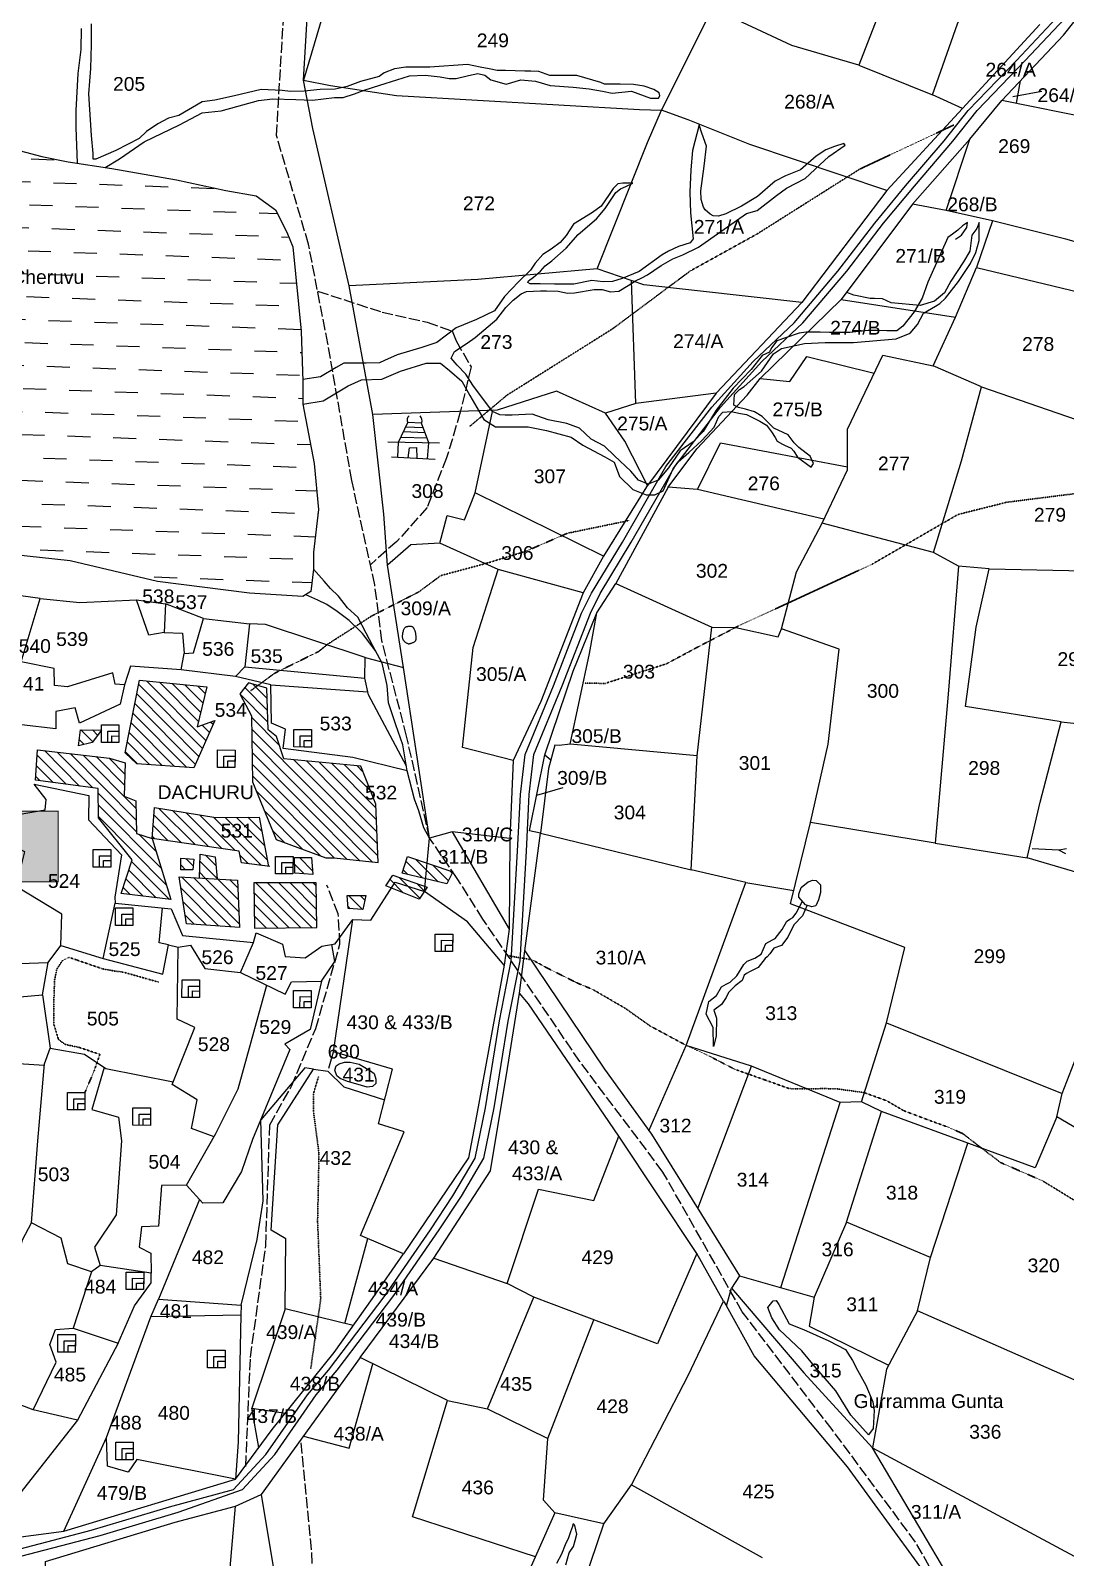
# Model space of a CAD drawing. Header units: inches. Extents: x 339104 to 349025, y 1581789 to 1595836.
# Drawn here: x 345048 to 346174, y 1589974 to 1591636 of the extents above; entities that cross this region are included whole.
import ezdxf

# ---------------------------------------------------------------- set-up
doc = ezdxf.new("R2010")
doc.units = ezdxf.units.IN
doc.header["$MEASUREMENT"] = 0
doc.linetypes.add('ACAD_ISO02W100', pattern=[15, 12, -3])
doc.linetypes.add('ACAD_ISO07W100', pattern=[3, 0, -3])
for name, color, linetype in [('CARTTRACK', 30, 'ACAD_ISO02W100'), ('NALA', 4, 'Continuous'), ('SQUAREWELL', 5, 'Continuous'), ('SURVEY_BND', 7, 'Continuous'), ('SURVEY_NO', 7, 'Continuous'), ('VILLAGE_AREA', 1, 'Continuous'), ('WATER_BODY', 4, 'Continuous'), ('ZSTU', 7, 'Continuous'), ('ZTEXT', 7, 'Continuous')]:
    doc.layers.add(name, color=color, linetype=linetype)
doc.layers.add('FOOTPATH', color=150, linetype='ACAD_ISO07W100', lineweight=30)
doc.layers.add('ROAD', color=1, linetype='Continuous', lineweight=25)
doc.styles.get("Standard").update_dxf_attribs({"font": 'arial.ttf'})
doc.dimstyles.get("Standard").update_dxf_attribs({"dimtxt": 0.18, "dimasz": 0.18, "dimexe": 0.18, "dimexo": 0.0625, "dimgap": 0.09, "dimtad": 0, "dimtih": 1, "dimtoh": 1, "dimdec": 4, "dimzin": 0, "dimdsep": 46, "dimtxsty": 'Standard', "dimcen": 0.09, "dimadec": 0, "dimazin": 0, "dimtfac": 1, "dimtdec": 4, "dimtofl": 0, "dimtmove": 0, "dimatfit": 3, "dimfxl": 0, "dimtolj": 1, "dimtzin": 0, "dimarcsym": 0})
pattern_1 = [(134.82225, (338569.871, 1581897.7874), (-6.265237, -6.2264835), [])]

# ---------------------------------------------------------------- blocks, each defined once
blk = doc.blocks.new('gudi')
at = {"layer": 'VILLAGE_AREA'}
for points in [[(47.579, 47.4334), (47.627, 47.5333)], [(47.7361, 47.4303), (47.698, 47.5303), (47.627, 47.5333)], [(47.5253, 47.4345), (47.79, 47.4292)], [(47.5909, 47.4581), (47.7268, 47.4548)], [(47.6049, 47.4872), (47.7164, 47.4821)], [(47.6165, 47.5114), (47.7065, 47.5081)], [(47.544, 47.3568), (47.7683, 47.3456)], [(47.576, 47.3552), (47.579, 47.4334)], [(47.6292, 47.3525), (47.6359, 47.4031), (47.6726, 47.4053), (47.6749, 47.3503)], [(47.7292, 47.3475), (47.7361, 47.4303)]]:
    blk.add_lwpolyline(points, dxfattribs=at)
for centre, radius, start, end in [((47.6534, 47.5464), 0.0295, 131.80911, 206.48628), ((47.6648, 47.5435), 0.0358, 338.23858, 43.97413)]:
    blk.add_arc(centre, radius, start, end, dxfattribs=at)

msp = doc.modelspace()

# ---------------------------------------------------------------- hatches: boundary and pattern name
at = {"layer": 'VILLAGE_AREA'}
h = msp.add_hatch(dxfattribs=at)
h.set_pattern_fill('ANSI31', color=256, scale=70.664181, angle=89.8223, style=0)
h.set_pattern_definition(pattern_1)
h.paths.add_polyline_path([(345239.7, 1590921.7), (345166.4, 1590928.8), (345151, 1590849.8), (345163.7, 1590838), (345225.6, 1590833.4), (345248.4, 1590884.9), (345229.2, 1590878.1)])
h.paths.add_polyline_path([(345125.2, 1590874.7), (345102.3, 1590874.8), (345100.3, 1590857.4), (345115.1, 1590861.2)])
h.paths.add_polyline_path([(345055.6, 1590853.1), (345053.4, 1590820.3), (345121.4, 1590810.9), (345121.9, 1590779.1), (345158.5, 1590733.5), (345146.7, 1590696.8), (345200.6, 1590690.1), (345180.3, 1590756.7), (345163.2, 1590762.1), (345162.6, 1590797.7), (345149.8, 1590802.8), (345151, 1590838.9), (345134, 1590844)])
h.paths.add_polyline_path([(345182.7, 1590790.2), (345180.3, 1590756.7), (345274.8, 1590743), (345277.5, 1590730.1), (345306.8, 1590726.3), (345296.8, 1590779.9), (345249.4, 1590779.4)])
h.paths.add_polyline_path([(345209.5, 1590714.9), (345217.5, 1590663.9), (345275.3, 1590659.7), (345273.2, 1590711.3)])
h.paths.add_polyline_path([(345359.6, 1590659.8), (345358.7, 1590708.2), (345290.9, 1590708.4), (345291.5, 1590659)])
h.paths.add_polyline_path([(345248.9, 1590736.5), (345232.5, 1590739.6), (345231.7, 1590713.6), (345251.1, 1590712.6)])
h.paths.add_polyline_path([(345225.7, 1590734.2), (345211.6, 1590735.3), (345211.4, 1590722.7), (345224.5, 1590722.6)])
h.paths.add_polyline_path([(345335.2, 1590736), (345335.7, 1590718.8), (345355.1, 1590717.3), (345353.8, 1590735.8)])
h.paths.add_polyline_path([(345369.4, 1590735.6), (345378.4, 1590735.6), (345426.2, 1590730.6), (345423.6, 1590794), (345407.2, 1590835.2), (345323.7, 1590843.5), (345315.6, 1590867.5), (345306.5, 1590874.9), (345305.1, 1590920.3), (345285.2, 1590926), (345275.8, 1590914.2), (345288.3, 1590890.3), (345289.5, 1590818.4), (345315.2, 1590755.5)])
h.paths.add_polyline_path([(345458.1, 1590737.1), (345452.2, 1590719), (345477.9, 1590712.7), (345479.5, 1590729.8)])
h.paths.add_polyline_path([(345479.5, 1590729.8), (345477.9, 1590712.7), (345501, 1590707.1), (345507.3, 1590720.4)], flags=16)
h.paths.add_polyline_path([(345444.7, 1590709.1), (345476.2, 1590698.9), (345476.7, 1590699.6), (345477.2, 1590704.6), (345442.2, 1590716.7), (345434.7, 1590705), (345440.6, 1590702.6)])
h.paths.add_polyline_path([(345444.7, 1590709.1), (345440.6, 1590702.6), (345470.8, 1590690.6), (345476.2, 1590698.9)])
h.paths.add_polyline_path([(345249.5, 1590751.9), (345307.2, 1590751.7), (345307.3, 1590784), (345249.6, 1590784.1)], flags=9)
h.paths.add_polyline_path([(345180.8, 1590793.6), (345346.4, 1590793.1), (345346.5, 1590825.6), (345180.9, 1590826.1)], flags=9)
h.paths.add_polyline_path([(345242.9, 1590883.3), (345300.6, 1590883.2), (345300.7, 1590915.4), (345243, 1590915.6)], flags=9)
h.paths.add_polyline_path([(345406.5, 1590793.3), (345464.2, 1590793.2), (345464.3, 1590825.5), (345406.6, 1590825.6)], flags=9)
h.paths.add_polyline_path([(345477.8, 1590731.2), (345559.6, 1590610.2), (345605.5, 1590641.3), (345523.7, 1590762.2)], flags=9)
h = msp.add_hatch(dxfattribs=at)
h.set_pattern_fill('ANSI31', color=256, scale=70.664181, angle=89.8223, style=0)
h.set_pattern_definition(pattern_1)
h.paths.add_polyline_path([(345412.9, 1590694.5), (345392.5, 1590694.5), (345393.6, 1590680.3), (345409.4, 1590679.5)])
at = {"layer": 'WATER_BODY', "linetype": 'ByBlock'}
h = msp.add_hatch(dxfattribs=at)
h.set_pattern_fill('DASH', color=256, scale=200, angle=177.9590255, style=0)
h.paths.add_polyline_path([(344964.6, 1591129.5), (344996, 1591088), (345027.7, 1591065.9), (345091.2, 1591058.7), (345186.1, 1591036.4), (345286.1, 1591023.6), (345344.1, 1591019.9), (345353.1, 1591025.4), (345355.7, 1591049.9), (345355.7, 1591068.3), (345361.4, 1591114.8), (345356.5, 1591164.7), (345344.2, 1591229.5), (345344.3, 1591254), (345342.4, 1591309), (345333.2, 1591400.8), (345326.8, 1591416.8), (345314.5, 1591441), (345293.6, 1591456.2), (345260.6, 1591462.1), (345206.9, 1591473.6), (345136.3, 1591485.8), (345088.8, 1591493.2), (345060.3, 1591498.9), (345001.1, 1591514.7), (344976.5, 1591509.5), (344962.5, 1591494.2), (344936.4, 1591464.7), (344914.3, 1591428.8), (344898.6, 1591400.2), (344869.2, 1591376.9), (344857.2, 1591360.5), (344857.2, 1591342), (344860.6, 1591305.6), (344874.1, 1591286.3), (344893.5, 1591251.8), (344926.3, 1591192.5)])
h.paths.add_polyline_path([(344933, 1591350.7), (345338.1, 1591349.4), (345338.3, 1591404.2), (344933.1, 1591405.5)], flags=24)
at = {"layer": 'ZSTU'}
msp.add_hatch(color=2, dxfattribs=at).paths.add_polyline_path([(344662.2, 1590786.5), (345078, 1590786.5), (345078, 1590709.4), (344662.2, 1590709.4)])

# ---------------------------------------------------------------- linework, layer by layer
at = {"layer": 'CARTTRACK'}
for points in [[(346048.1, 1589925.5), (346011, 1589990.5), (345920, 1590113.4), (345822.3, 1590241.4), (345736, 1590393.6), (345645.6, 1590513.9), (345540.2, 1590668.8), (345512.2, 1590713.2), (345482.1, 1590757), (345457.1, 1590868.1), (345430.3, 1590971.8), (345422.5, 1591032.9), (345397.5, 1591146.3), (345371.4, 1591295.3), (345350.4, 1591403.5), (345315.6, 1591521.9), (345324.7, 1591675.3)], [(345360.3, 1591352.5), (345430.4, 1591329.6), (345479.4, 1591318.6), (345506.6, 1591309.1), (345511, 1591298.2), (345527.3, 1591270.2), (345515.5, 1591220.6), (345500.7, 1591171), (345479.5, 1591116.8), (345446.6, 1591080.1), (345417.7, 1591054.6)], [(345282.2, 1590073.1), (345287.2, 1590191.8), (345303.9, 1590313.4), (345308.2, 1590445.1), (345331.9, 1590487.1), (345358.2, 1590549.7), (345384.6, 1590641.6), (345382.8, 1590674.5), (345370.4, 1590705.9)], [(345196.6, 1589173.8), (345213.7, 1589285.1), (345254.6, 1589405.6), (345260.7, 1589472.1), (345336.9, 1589589.5), (345345.5, 1589652.7), (345357.3, 1589862.4), (345353.8, 1589982.8), (345342.4, 1590098.9)]]:
    msp.add_lwpolyline(points, dxfattribs=at)
at = {"layer": 'FOOTPATH', "ltscale": 0.0001}
for points in [[(345525.8, 1591205.2), (345566.2, 1591239.1), (345680.7, 1591311.1), (345765.9, 1591374.5), (345838.2, 1591414.5), (345950.4, 1591485.4), (346033.3, 1591524.3), (346052.5, 1591533.3)], [(346644.5, 1591325), (346599.8, 1591293.8), (346568.5, 1591268.9), (346499.5, 1591243.8), (346445.9, 1591226.2), (346305.7, 1591181.3), (346258, 1591153.4), (346189, 1591132.6), (346109.8, 1591122.6), (346057, 1591109.3), (345963.6, 1591055.2), (345877.4, 1591015.3), (345820.2, 1590989), (345773.8, 1590965), (345740.1, 1590946.9), (345673.4, 1590925.5), (345651.2, 1590925.6)], [(345698.9, 1591102.7), (345632.1, 1591088.9), (345587.1, 1591069.4), (345543.8, 1591056.1), (345494.3, 1591042.8), (345470.1, 1591024.9), (345418.9, 1590998.7), (345371.1, 1590968), (345361.5, 1590960.2), (345313.5, 1590936.5), (345287.7, 1590917.6)], [(345107.1, 1590480.1), (345117.2, 1590503.7), (345123.4, 1590521.6), (345101.3, 1590529.1), (345085.8, 1590532.4), (345078.4, 1590537.7), (345073.2, 1590554.9), (345073.2, 1590575.7), (345074.1, 1590602.7), (345076.6, 1590614.6), (345082.8, 1590623.9), (345089.8, 1590627.2), (345098.4, 1590624.3), (345126.1, 1590614.8), (345139.6, 1590612.3), (345149.1, 1590611.1), (345175.6, 1590603.6), (345187.1, 1590600.3)], [(346188.7, 1590359.7), (346149, 1590384), (346103.4, 1590403.9), (346082.3, 1590419.9), (346062.4, 1590435.3), (346045.8, 1590442.6), (346026.8, 1590449.5), (345998.1, 1590460.3), (345979.6, 1590471.1), (345955.1, 1590480), (345926, 1590484), (345912.3, 1590484.4), (345893.1, 1590484.1), (345876.7, 1590484.2), (345873.1, 1590484.5), (345846.8, 1590493.9), (345814.2, 1590505.4), (345786.8, 1590519.6), (345761.4, 1590531.4), (345721.9, 1590552.7), (345694.8, 1590571.9), (345659.9, 1590592.2), (345642.3, 1590599.5), (345609, 1590616.2), (345594.1, 1590624.4), (345567.1, 1590629.2)], [(345352.8, 1590179.4), (345363.7, 1590255.4), (345360.3, 1590339.8), (345361.8, 1590413.8), (345355.8, 1590459.5), (345355.8, 1590479.1), (345361.2, 1590497.2)]]:
    msp.add_lwpolyline(points, dxfattribs=at)
at = {"layer": 'NALA'}
for points in [[(345102.9, 1591638.5), (345102.7, 1591615.4), (345099.3, 1591589.2), (345097.2, 1591548.9), (345097.1, 1591530.5), (345098.8, 1591491.7)], [(345129.2, 1591486.9), (345144.8, 1591496.3), (345171.7, 1591514.9), (345209.9, 1591533.3), (345234.8, 1591546.6), (345255.5, 1591548.7), (345296.1, 1591560), (345311.5, 1591561.9), (345336.6, 1591560.9), (345354.6, 1591560.5), (345378.7, 1591563.2), (345388.1, 1591563.2), (345400.6, 1591567.2), (345411.1, 1591571.3), (345428, 1591576.8), (345446.5, 1591582.6), (345460.4, 1591586.8), (345477.2, 1591587.5), (345493.7, 1591585.8), (345503.3, 1591583.9), (345510.9, 1591583.9), (345524.4, 1591587), (345534.6, 1591589.4), (345542.2, 1591587.5), (345548.7, 1591582.5), (345565.4, 1591577.9), (345581.3, 1591582.4), (345597.2, 1591581.1), (345613.5, 1591576.2), (345638.5, 1591574.3), (345655.8, 1591572.8), (345670.4, 1591570.3), (345680.8, 1591567.9), (345702, 1591570.2), (345722.4, 1591562.4), (345731.1, 1591562.4), (345732.7, 1591565), (345732, 1591568.3), (345726.3, 1591571.8), (345715.6, 1591575.7), (345703.9, 1591577.4), (345689.5, 1591577.8), (345672.6, 1591577.9), (345668.4, 1591579.4), (345642.2, 1591587.1), (345626.9, 1591587.3), (345613, 1591587.3), (345601, 1591591.4), (345592.3, 1591592), (345585.6, 1591592), (345564.9, 1591592.5), (345555.8, 1591592.7), (345546.8, 1591594.4), (345537.2, 1591596.2), (345523.3, 1591599.2), (345482.3, 1591596.2), (345470.2, 1591596.1), (345456.2, 1591596.1), (345443.9, 1591594.3), (345432.6, 1591589.9), (345427.1, 1591586), (345406.9, 1591580.6), (345392.5, 1591575.2), (345379.4, 1591572.2), (345363.2, 1591572), (345345.7, 1591570), (345330.9, 1591569.8), (345321.8, 1591570.7), (345299, 1591572), (345269.9, 1591565.2), (345248.5, 1591560.3), (345234.6, 1591558.5), (345209.3, 1591543.5), (345198, 1591540.6), (345186.4, 1591534.6), (345174.3, 1591526.2), (345166.2, 1591518.5), (345140.6, 1591505.5), (345119.1, 1591496), (345116, 1591496.2), (345116, 1591502.3), (345114.4, 1591522), (345111.4, 1591567.1), (345113.6, 1591594.7), (345114.3, 1591620.8), (345114.2, 1591643.5)], [(346054.4, 1591408.9), (346060.7, 1591413.5), (346066.8, 1591421.6), (346067.4, 1591427), (346061.9, 1591423.6), (346057, 1591418.9), (346051.1, 1591414.3), (346046, 1591410.9), (346044.5, 1591407.5), (346024.2, 1591362.2), (346018, 1591344.7), (346009.5, 1591329.9), (345997.1, 1591314.2), (345990.5, 1591309.4), (345979.8, 1591309.4), (345970.9, 1591309.7), (345959.2, 1591309.7), (345939.5, 1591307.6), (345926.4, 1591307.6), (345917.2, 1591307.6), (345907.1, 1591307.7), (345891.9, 1591307.7), (345884.1, 1591306.7), (345869.2, 1591301.5), (345859.9, 1591298.2), (345854.2, 1591290.8), (345852.1, 1591286), (345843.9, 1591282.4), (345831.9, 1591267.2), (345812.3, 1591246.9), (345793.9, 1591222.8), (345779.9, 1591199.8), (345769, 1591188.3), (345754.6, 1591178.5), (345741.9, 1591160.2), (345730.9, 1591146.6), (345719.8, 1591142.2), (345709.5, 1591146.7), (345701.1, 1591156.4), (345683.5, 1591173), (345672.6, 1591183.8), (345657.9, 1591191.2), (345645.2, 1591203.3), (345631.5, 1591208.4), (345611.1, 1591212.2), (345593.6, 1591218.4), (345572, 1591217.6), (345564.4, 1591217.6), (345558.5, 1591217.8), (345550.7, 1591221.4), (345529.1, 1591250.2), (345521.5, 1591262), (345512.3, 1591271.9), (345505.6, 1591279.4), (345509.4, 1591286.6), (345522.9, 1591295.8), (345531.6, 1591302.1), (345555.4, 1591322), (345565.1, 1591334.6), (345572.9, 1591342.8), (345581.8, 1591349.5), (345587.7, 1591352), (345602.8, 1591352.8), (345609.4, 1591352.8), (345622.2, 1591352.3), (345632.3, 1591350.4), (345639.9, 1591350.6), (345661.2, 1591354.4), (345669.8, 1591354.3), (345679.1, 1591351.8), (345687.9, 1591352.4), (345698.2, 1591358.7), (345706, 1591363.5), (345713.2, 1591367), (345719.3, 1591370.2), (345726.1, 1591374.8), (345734.1, 1591380.2), (345746.7, 1591387.5), (345757.5, 1591392.1), (345774.9, 1591400.4), (345826.8, 1591436.8), (345838.6, 1591440.2), (345859.5, 1591456.4), (345870.3, 1591464.7), (345890.7, 1591475), (345906.8, 1591489.8), (345916.7, 1591499.1), (345934.4, 1591511.4), (345932.9, 1591513.1), (345922.6, 1591509.8), (345913.1, 1591506.4), (345902.8, 1591499.3), (345885.7, 1591484.4), (345869.3, 1591477.8), (345858.3, 1591472.3), (345838.9, 1591455.6), (345821.6, 1591445.1), (345804.5, 1591436.6), (345796.4, 1591433.9), (345790.6, 1591434.3), (345787.3, 1591436.3), (345782, 1591441.1), (345780, 1591443.9), (345777.7, 1591452.3), (345777.1, 1591461.8), (345781, 1591488.6), (345783.5, 1591510.4), (345778.3, 1591524.5), (345775.3, 1591533.4), (345768.1, 1591505.6), (345766.4, 1591484.4), (345765.2, 1591460.2), (345766.1, 1591437.7), (345768.8, 1591409.4), (345765.8, 1591404.9), (345752.9, 1591401), (345742.2, 1591395.9), (345735.2, 1591391.8), (345710.3, 1591374), (345691.7, 1591366.1), (345681.1, 1591362.8), (345670.9, 1591362.7), (345664.8, 1591363.4), (345658.8, 1591363.9), (345639, 1591359.9), (345618, 1591360), (345602.5, 1591360.4), (345593.1, 1591360.4), (345591.6, 1591360.4), (345588.9, 1591361.7), (345589.8, 1591363.7), (345595.2, 1591367.8), (345602.7, 1591374.3), (345607.8, 1591380), (345615, 1591385.5), (345630.6, 1591399.4), (345643.7, 1591414.2), (345663.9, 1591431), (345673.2, 1591442.5), (345680.4, 1591453.2), (345684.9, 1591459.8), (345689.8, 1591463.7), (345695.5, 1591466.2), (345703.2, 1591469.9), (345692.5, 1591470.1), (345686.9, 1591469.3), (345681.7, 1591464.2), (345677.4, 1591457.5), (345668.9, 1591445.1), (345659.3, 1591438), (345638.6, 1591425.5), (345630.9, 1591412.9), (345624.3, 1591405.3), (345614.3, 1591398.2), (345605.2, 1591392.2), (345597.1, 1591382.9), (345591.9, 1591375.3), (345578.8, 1591362.7), (345563.5, 1591346.6), (345552.6, 1591331.1), (345533.2, 1591321.7), (345511.2, 1591312.5), (345490.2, 1591296.5), (345473.6, 1591291.1), (345446.8, 1591283.1), (345433.2, 1591276.8), (345427.8, 1591274.5), (345413, 1591274.1), (345388.9, 1591274), (345380.4, 1591269.4), (345363.4, 1591259), (345344.2, 1591256.4)], [(345344.2, 1591229.5), (345366.4, 1591233.1), (345393.6, 1591249.3), (345408, 1591256), (345430.2, 1591256.7), (345450.6, 1591265.3), (345478.5, 1591274.2), (345494, 1591274.1), (345503.7, 1591266), (345517.2, 1591254.6), (345525.9, 1591238.8), (345541.2, 1591212.8), (345553.7, 1591204.6), (345575.9, 1591204.8), (345589.5, 1591204.8), (345609.4, 1591200.8), (345636.2, 1591193.4), (345648.9, 1591184.7), (345672.8, 1591172.2), (345682.8, 1591166.2), (345688.7, 1591150.5), (345703.3, 1591136.4), (345717.9, 1591130.9), (345727.1, 1591130.9), (345736.1, 1591135.2), (345747.3, 1591159), (345752.7, 1591166.8), (345764.1, 1591176.8), (345778.3, 1591189.8), (345791.9, 1591204.3), (345796.8, 1591216), (345801.1, 1591220.8), (345810.1, 1591221.6), (345820.4, 1591219.4), (345826.9, 1591218), (345841.5, 1591211), (345848.8, 1591206.6), (345854.2, 1591199.3), (345858.3, 1591193.3), (345860.4, 1591189.2), (345866.1, 1591185.7), (345868.3, 1591184.9), (345875.6, 1591181.6), (345878.5, 1591178.1), (345882.6, 1591171.8), (345897.4, 1591160.7), (345899.8, 1591165), (345896.3, 1591172.8), (345892, 1591176.1), (345883.9, 1591182.1), (345878.7, 1591187.5), (345872.2, 1591195.9), (345856.8, 1591203.4), (345844.1, 1591215.9), (345835.7, 1591221), (345826, 1591223.8), (345818.4, 1591225.7), (345813, 1591228.4), (345813.8, 1591240), (345819.2, 1591245.2), (345824.4, 1591248.7), (345843.4, 1591265.3), (345856.5, 1591284.2), (345864.9, 1591290.1), (345889.9, 1591295.5), (345912.4, 1591296.7), (345943.3, 1591296.6), (345989.8, 1591300.4), (346005, 1591306.8), (346013.1, 1591316.3), (346019.7, 1591328.4), (346032.7, 1591336), (346037.3, 1591338.9), (346043.6, 1591344.9), (346057.5, 1591363.1), (346064.8, 1591373.7), (346070.8, 1591382.6), (346076.6, 1591394.5), (346080.1, 1591407.7), (346080.2, 1591416.1), (346080.2, 1591427.2), (346077.5, 1591420.7), (346072, 1591413.2), (346070.1, 1591396.1), (346063, 1591384.5), (346049.4, 1591363.2), (346042.3, 1591350.7), (346031.4, 1591341.5), (346016, 1591336.8), (345984.3, 1591339.6), (345975.1, 1591344), (345966.3, 1591344.4), (345961.5, 1591344.4), (345943.8, 1591348.2), (345936, 1591351)], [(345482.1, 1590757), (345476, 1590768.3), (345470.4, 1590786.9), (345465.6, 1590799.6), (345457.8, 1590830.3), (345453, 1590858.7), (345445.5, 1590880.2), (345437.5, 1590904.2), (345435.8, 1590923.2), (345430.5, 1590947.6), (345420.5, 1590966.5), (345413.2, 1590980.2), (345404, 1590997.5), (345392.7, 1591007.8), (345383.2, 1591020.5), (345374.5, 1591028.9), (345367.6, 1591036.7), (345355.7, 1591049.9)], [(345423.6, 1590960.7), (345409.3, 1590979.8), (345394.7, 1590994), (345381.7, 1591003.6), (345370.3, 1591011.5), (345360.7, 1591016.1), (345347.5, 1591022)], [(346174.3, 1590739.9), (346166.6, 1590743.9), (346137.9, 1590745.5)], [(346175, 1590745.4), (346166.6, 1590743.9)], [(345893, 1590684), (345888, 1590672.3), (345878.6, 1590662.7), (345871.8, 1590649.3), (345864.9, 1590640.2), (345856.7, 1590637.2), (345852.5, 1590631.1), (345849.3, 1590627.7), (345847.4, 1590626.1), (345839.7, 1590616.1), (345831, 1590611.7), (345826.8, 1590609.8), (345824.4, 1590607.8), (345822.4, 1590602.2), (345814.6, 1590596.2), (345807.2, 1590589), (345804.7, 1590583.5), (345799.8, 1590575.8), (345791.3, 1590569.6), (345794.4, 1590561.2), (345794, 1590541.3), (345791.1, 1590530.1), (345790.8, 1590550.8), (345782.9, 1590565.5), (345785.8, 1590579.1), (345794.4, 1590585.8), (345799.8, 1590595.2), (345804.8, 1590598.2), (345809, 1590600.1), (345816.4, 1590607.2), (345823.9, 1590619.3), (345827.6, 1590623.1), (345836, 1590626.2), (345842.9, 1590630.8), (345848.1, 1590642.3), (345855.2, 1590646.3), (345858.2, 1590647.7), (345865.6, 1590657.7), (345870.9, 1590666.8), (345875, 1590669.1), (345877.3, 1590670.8), (345880.9, 1590675.3), (345887.8, 1590688.4)], [(345630.2, 1589966), (345634, 1589979.2), (345638.8, 1589985.8), (345640.7, 1589992.3), (345642.4, 1589999.2), (345640.3, 1590008.7), (345639.2, 1590010.4), (345637.9, 1590010.4), (345637.5, 1590007.6), (345635.6, 1590001.9), (345633.3, 1589995.5), (345629.7, 1589987.6), (345625.5, 1589977.7), (345620.3, 1589967.3)]]:
    msp.add_lwpolyline(points, dxfattribs=at)
at = {"layer": 'ROAD'}
for points in [[(345001.8, 1589974.2), (345113.9, 1590003.7), (345199.3, 1590029.2), (345268.9, 1590048.1), (345304.1, 1590086.1), (345349.2, 1590151.1), (345372, 1590178), (345433.7, 1590259.1), (345483.2, 1590330.6), (345507.3, 1590367.5), (345531.7, 1590408.5), (345542.9, 1590463.5), (345558.3, 1590558), (345571, 1590623.5), (345577.8, 1590742.9), (345581, 1590804.7), (345586, 1590848), (345617, 1590922.9), (345647.5, 1591001.8), (345658.3, 1591023.5), (345691.9, 1591079.2), (345739.2, 1591161.5), (345789.3, 1591226), (345834.2, 1591276), (345878.8, 1591318.1), (345926.4, 1591374.2), (345966.4, 1591426.6), (346000, 1591466.9), (346042, 1591515.9), (346068.3, 1591549.2), (346120.7, 1591603.5), (346169.6, 1591655.6)], [(345011.9, 1589968.8), (345123.7, 1589998), (345208.5, 1590023.3), (345278.5, 1590048.1), (345313.7, 1590086.1), (345358.8, 1590151.1), (345381.6, 1590178), (345443.3, 1590259.1), (345492.7, 1590330.6), (345516.8, 1590367.4), (345541.2, 1590408.5), (345552.5, 1590463.5), (345567.8, 1590557.9), (345580.6, 1590623.4), (345587.4, 1590742.9), (345590.6, 1590804.7), (345595.5, 1590848), (345626.5, 1590922.9), (345657.1, 1591001.8), (345667.9, 1591023.4), (345701.4, 1591079.1), (345748.8, 1591161.5), (345798.8, 1591226), (345843.8, 1591276), (345888.4, 1591318), (345936, 1591374.2), (345976, 1591426.6), (346009.6, 1591466.8), (346051.5, 1591515.8), (346077.9, 1591549.2), (346130.3, 1591603.5), (346179.2, 1591655.5)]]:
    msp.add_lwpolyline(points, dxfattribs=at)
at = {"layer": 'SQUAREWELL'}
for points in [[(345125.2, 1590880.2), (345144.2, 1590880.2), (345144.2, 1590861.1), (345125.1, 1590861.2)], [(345132.1, 1590873.4), (345144.2, 1590873.4), (345144.2, 1590861.1), (345132.1, 1590861.2)], [(345334.5, 1590875.3), (345353.6, 1590875.2), (345353.5, 1590856.2), (345334.5, 1590856.3)], [(345136.5, 1590868.3), (345144.2, 1590868.2), (345144.2, 1590861.1), (345136.4, 1590861.2)], [(345251.4, 1590853), (345270.5, 1590852.9), (345270.4, 1590833.9), (345251.4, 1590834)], [(345341.5, 1590868.5), (345353.5, 1590868.4), (345353.5, 1590856.2), (345341.4, 1590856.3)], [(345345.8, 1590863.3), (345353.5, 1590863.3), (345353.5, 1590856.2), (345345.8, 1590856.2)], [(345258.4, 1590846.2), (345270.5, 1590846.1), (345270.4, 1590833.9), (345258.3, 1590834)], [(345262.7, 1590841), (345270.4, 1590841), (345270.4, 1590833.9), (345262.7, 1590833.9)], [(345116.2, 1590744.6), (345135.2, 1590744.5), (345135.2, 1590725.5), (345116.1, 1590725.6)], [(345123.1, 1590737.8), (345135.2, 1590737.7), (345135.2, 1590725.5), (345123.1, 1590725.5)], [(345314.5, 1590737.2), (345333.6, 1590737.2), (345333.5, 1590718.2), (345314.5, 1590718.2)], [(345127.5, 1590732.6), (345135.2, 1590732.6), (345135.2, 1590725.5), (345127.5, 1590725.5)], [(345321.5, 1590730.4), (345333.5, 1590730.4), (345333.5, 1590718.2), (345321.4, 1590718.2)], [(345325.8, 1590725.3), (345333.5, 1590725.3), (345333.5, 1590718.2), (345325.8, 1590718.2)], [(345140.4, 1590681.1), (345159.4, 1590681), (345159.4, 1590662), (345140.3, 1590662.1)], [(345147.3, 1590674.3), (345159.4, 1590674.2), (345159.4, 1590662), (345147.3, 1590662)], [(345151.7, 1590669.1), (345159.4, 1590669.1), (345159.4, 1590662), (345151.7, 1590662)], [(345488.2, 1590652.6), (345507.3, 1590652.5), (345507.2, 1590633.5), (345488.2, 1590633.6)], [(345495.2, 1590645.8), (345507.2, 1590645.7), (345507.2, 1590633.5), (345495.1, 1590633.5)], [(345499.5, 1590640.6), (345507.2, 1590640.6), (345507.2, 1590633.5), (345499.5, 1590633.5)], [(345212.8, 1590602.6), (345231.8, 1590602.6), (345231.8, 1590583.6), (345212.7, 1590583.6)], [(345219.7, 1590595.8), (345231.8, 1590595.8), (345231.8, 1590583.6), (345219.7, 1590583.6)], [(345224.1, 1590590.7), (345231.8, 1590590.6), (345231.8, 1590583.6), (345224.1, 1590583.6)], [(345334.2, 1590591.3), (345353.3, 1590591.2), (345353.2, 1590572.2), (345334.2, 1590572.3)], [(345341.2, 1590584.5), (345353.2, 1590584.4), (345353.2, 1590572.2), (345341.1, 1590572.2)], [(345345.5, 1590579.3), (345353.2, 1590579.3), (345353.2, 1590572.2), (345345.5, 1590572.2)], [(345088.1, 1590480.2), (345107.1, 1590480.1), (345107.1, 1590461.1), (345088.1, 1590461.2)], [(345095, 1590473.4), (345107.1, 1590473.4), (345107.1, 1590461.1), (345095, 1590461.2)], [(345099.4, 1590468.2), (345107.1, 1590468.2), (345107.1, 1590461.1), (345099.4, 1590461.2)], [(345159.3, 1590463.4), (345178.4, 1590463.3), (345178.3, 1590444.3), (345159.3, 1590444.4)], [(345166.3, 1590456.6), (345178.3, 1590456.6), (345178.3, 1590444.3), (345166.2, 1590444.4)], [(345170.6, 1590451.4), (345178.3, 1590451.4), (345178.3, 1590444.3), (345170.6, 1590444.4)], [(345152, 1590284.7), (345171.1, 1590284.6), (345171, 1590265.6), (345152, 1590265.7)], [(345159, 1590277.9), (345171.1, 1590277.8), (345171, 1590265.6), (345158.9, 1590265.6)], [(345163.3, 1590272.7), (345171, 1590272.7), (345171, 1590265.6), (345163.3, 1590265.6)], [(345077.6, 1590216.6), (345096.7, 1590216.6), (345096.6, 1590197.6), (345077.6, 1590197.6)], [(345084.6, 1590209.8), (345096.7, 1590209.8), (345096.6, 1590197.6), (345084.5, 1590197.6)], [(345088.9, 1590204.7), (345096.6, 1590204.7), (345096.6, 1590197.6), (345088.9, 1590197.6)], [(345240.6, 1590199.6), (345259.7, 1590199.5), (345259.6, 1590180.5), (345240.6, 1590180.5)], [(345247.5, 1590192.8), (345259.6, 1590192.7), (345259.6, 1590180.5), (345247.5, 1590180.5)], [(345251.9, 1590187.6), (345259.6, 1590187.6), (345259.6, 1590180.5), (345251.9, 1590180.5)], [(345140.7, 1590099.4), (345159.8, 1590099.4), (345159.7, 1590080.4), (345140.7, 1590080.4)], [(345147.7, 1590092.6), (345159.8, 1590092.6), (345159.7, 1590080.4), (345147.6, 1590080.4)], [(345152, 1590087.5), (345159.7, 1590087.5), (345159.7, 1590080.4), (345152, 1590080.4)]]:
    msp.add_lwpolyline(points, close=True, dxfattribs=at)
at = {"layer": 'SURVEY_BND'}
for points in [[(345344.9, 1591582), (345357.7, 1591796.7), (345361.4, 1591836.8), (345433.7, 1591823.3)], [(346114.3, 1591778.1), (346036.3, 1591805.8), (346001.8, 1591722.8), (345968.9, 1591649), (345949.3, 1591598.6), (346029.4, 1591566.2)], [(345949.3, 1591598.6), (345876.1, 1591619.9), (345789.9, 1591660.1), (345860.4, 1591798.6)], [(346146, 1591642.8), (346062, 1591551.4), (346029.4, 1591566.2), (346056.5, 1591643.5), (346077.2, 1591690.2), (346114.3, 1591778.1), (346164.3, 1591762.5)], [(345394, 1591734.3), (345381.7, 1591706.3), (345344.9, 1591582), (345374.4, 1591576.4), (345446.3, 1591565.3), (345710.5, 1591550.2), (345734.6, 1591549.6)], [(346363.5, 1591505.7), (346205.2, 1591539.8), (346104.7, 1591560.1), (346171.8, 1591631), (346256, 1591737.3)], [(346062, 1591551.4), (345979.5, 1591462.1), (345830.4, 1591512), (345763.6, 1591539), (345734.6, 1591549.6), (345789.9, 1591660.1)], [(345664.4, 1591376.6), (345534.8, 1591365), (345394.7, 1591358.1), (345355, 1591529.4), (345344.9, 1591582)], [(346124.6, 1591581.2), (346120.5, 1591556.9)], [(346094.7, 1591429), (346044.2, 1591440.1), (346069.8, 1591517.9), (346104.7, 1591560.1)], [(345979.5, 1591462.1), (345887, 1591339.9), (345715.3, 1591359.2), (345664.4, 1591376.6), (345719.1, 1591514.4), (345734.6, 1591549.6)], [(346044.2, 1591440.1), (346007.4, 1591447.1), (346069.8, 1591517.9)], [(346007.4, 1591447.1), (345930.1, 1591343.4), (346054.2, 1591324)], [(346365.2, 1591355.8), (346174.3, 1591409.2), (346094.7, 1591429), (346077.1, 1591378), (346243.2, 1591338.1), (346248.5, 1591313)], [(346082.8, 1591248.1), (346029.9, 1591271.2), (346054.2, 1591324), (346077.1, 1591378)], [(345706.7, 1591230.1), (345673.7, 1591219.7), (345620.3, 1591243.7), (345555.5, 1591223), (345420.5, 1591218), (345394.7, 1591358.1)], [(345887, 1591339.9), (345793.8, 1591241.3), (345706.7, 1591230.1), (345701.8, 1591363.8)], [(345841.8, 1591257.5), (345930.1, 1591343.4)], [(345773.6, 1591136.5), (345741.6, 1591138.9), (345772.8, 1591180.9), (345827.5, 1591239.1), (345841.8, 1591257.5), (345874.1, 1591254.2), (345892.6, 1591281.3), (345965.9, 1591263.1)], [(346030.3, 1591067.9), (345909.1, 1591099.9), (345936.8, 1591157.8), (345936.9, 1591202.1), (345975.3, 1591282.8), (346029.9, 1591271.2)], [(345793.8, 1591241.3), (345719.1, 1591140.7), (345694.5, 1591189.2), (345673.7, 1591219.7)], [(346090.8, 1591050), (346057.6, 1591052.9), (346030.3, 1591067.9), (346060.8, 1591167.6), (346082.8, 1591248.1), (346247.7, 1591191.2), (346255.5, 1591186.5), (346269, 1591093.5)], [(345493.4, 1591078.1), (345461.6, 1591076.4), (345436.2, 1591054.1), (345432.3, 1591109.5), (345420.5, 1591218)], [(345719.8, 1591142.2), (345671.4, 1591063.9), (345531.9, 1591132.9), (345550.7, 1591221.4)], [(345911.2, 1591104.3), (345773.6, 1591136.5), (345798.8, 1591187.3), (345936.8, 1591161.1)], [(345741.6, 1591138.9), (345684.7, 1591034.3), (345789.2, 1590986.7)], [(345671.4, 1591063.9), (345649.2, 1591023.9), (345556.9, 1591049.4), (345493.4, 1591078.1), (345501.1, 1591108.4), (345520.2, 1591103.6), (345531.9, 1591132.9)], [(346032.3, 1590751.4), (345896.6, 1590774.2), (345915.7, 1590859.3), (345927.7, 1590962.8), (345865, 1590984.9), (345881.4, 1591046.8), (345909.1, 1591099.9)], [(345572.9, 1590841.7), (345569.4, 1590756.6), (345506.7, 1590763.9), (345482.1, 1590757), (345453.6, 1590942.6), (345436.2, 1591054.1)], [(346057.6, 1591052.9), (346046.3, 1590913.8), (346032.3, 1590751.4), (346132.2, 1590735.6)], [(345649.2, 1591023.9), (345603.1, 1590905.8), (345572.9, 1590841.7), (345517.9, 1590855.7), (345529.4, 1590964.6), (345556.9, 1591049.4)], [(346169.3, 1590883.7), (346065.3, 1590900.3), (346076.7, 1590986.6), (346090.8, 1591050), (346264.5, 1591046.6)], [(345058.5, 1591017.8), (345021.4, 1591022.9), (345013.3, 1590987.1), (345000.4, 1590956.8), (345030.8, 1590938.5), (345037.7, 1590949)], [(345773.1, 1590846.5), (345635.1, 1590859.3), (345656.3, 1590958.1), (345664.1, 1591002.4), (345684.7, 1591034.3)], [(345212, 1590940.4), (345156.8, 1590944.3), (345150.3, 1590923.8), (345140, 1590924.7), (345137.5, 1590937.1), (345088.2, 1590921.9), (345074, 1590923.2), (345073.7, 1590941.6), (345037.7, 1590949), (345058.5, 1591017.8), (345101.7, 1591013.4), (345163.4, 1591016.3)], [(345193.3, 1590980.7), (345176.6, 1590977.8), (345163.4, 1591016.3), (345194.7, 1591011.9)], [(345236.2, 1590996), (345194.7, 1591011.9), (345193.3, 1590980.7), (345213.4, 1590980.2), (345215.1, 1590958)], [(345607.4, 1590847.7), (345638.3, 1590938.8), (345664.1, 1591002.4)], [(345271.1, 1590933), (345212, 1590940.4), (345215.1, 1590958), (345225.4, 1590958.8), (345236.2, 1590996), (345286.3, 1590990.3)], [(345412, 1590953.6), (345303.7, 1590989.6), (345286.3, 1590990.3), (345281, 1590943.6), (345411.8, 1590931)], [(345826.2, 1590708.7), (345766.9, 1590722.7), (345773.1, 1590846.5), (345789.2, 1590986.7), (345815.2, 1590986.4), (345861.5, 1590976.1), (345865, 1590984.9)], [(345457, 1590835.2), (345415.5, 1590913), (345411.8, 1590931), (345412, 1590953.6), (345453.6, 1590942.6)], [(345309.5, 1590923.9), (345271.1, 1590933), (345281, 1590943.6)], [(345150.3, 1590923.8), (345145.5, 1590902.7), (345101.3, 1590882.3), (345096.6, 1590899), (345075.6, 1590894.8), (345075.6, 1590876), (345038.3, 1590880.4)], [(345457.8, 1590830.3), (345398.6, 1590844.7), (345322.9, 1590854.5), (345325.4, 1590875.5), (345310.3, 1590882.3), (345309.5, 1590923.9), (345414.8, 1590916.4)], [(346234.6, 1590705.5), (346132.2, 1590735.6), (346146.6, 1590796.3), (346169.3, 1590883.7), (346252.8, 1590874.6)], [(345635.1, 1590859.3), (345623.3, 1590857.7), (345618.3, 1590858.1), (345611.6, 1590833), (345602.8, 1590762.5), (345766.9, 1590722.7)], [(345602.8, 1590762.5), (345590.9, 1590764.8), (345607.4, 1590847.7), (345614.1, 1590842.2)], [(345017.9, 1590779.8), (345063.7, 1590787.8), (345065, 1590798.9), (345051.8, 1590815.6), (345111.3, 1590803.5), (345111.2, 1590776.9), (345147.1, 1590738.7), (345139.7, 1590692.9), (345140.2, 1590686.3), (345201, 1590680.2), (345213.3, 1590651), (345290.4, 1590643.5), (345293.4, 1590653.8), (345322.1, 1590641.7), (345325, 1590628), (345346.9, 1590626.6), (345364.9, 1590639.4), (345379.5, 1590641.9), (345398.8, 1590668.4)], [(345979.3, 1590556), (345999.4, 1590637.9), (345874.9, 1590685.4), (345896.6, 1590774.2)], [(344993.7, 1590619.2), (345067.2, 1590621.5), (345080.8, 1590640.2), (345081.9, 1590674.3), (345032.3, 1590704.4), (345041.8, 1590742.2), (345015.7, 1590754.8)], [(345569.4, 1590756.6), (345568.8, 1590657.9), (345563.3, 1590618.7), (345523.4, 1590665.9), (345476.6, 1590698.8), (345482.1, 1590757)], [(345506.7, 1590763.9), (345568.8, 1590657.9)], [(345585.8, 1590634.3), (345602.8, 1590762.5)], [(345563.3, 1590618.7), (345533.3, 1590454.6), (345524.5, 1590409.1), (345453.8, 1590304.6), (345406.8, 1590324.5), (345454.6, 1590437.3), (345426.6, 1590446.1), (345441.7, 1590505.5), (345377.6, 1590524.3), (345398.8, 1590668.4), (345418.2, 1590667.6), (345444.7, 1590709.1), (345476.6, 1590698.8)], [(345952.1, 1590469.9), (345928.7, 1590469.4), (345832.4, 1590508.9), (345761.4, 1590531.4), (345826.2, 1590708.7), (345878.5, 1590700.2)], [(345080.8, 1590640.2), (345126.9, 1590626.1), (345140.2, 1590686.3)], [(345126.9, 1590626.1), (345192, 1590609), (345198.1, 1590641), (345187.8, 1590643), (345191.4, 1590681.1)], [(345198.1, 1590641), (345208.7, 1590638.3), (345221.9, 1590640.6), (345237.5, 1590615.1), (345276.3, 1590610.7), (345290.4, 1590643.5)], [(345247.6, 1590431.9), (345223, 1590441), (345229.2, 1590472.1), (345201.9, 1590488.8), (345226.6, 1590550.9), (345207.4, 1590560.1), (345208.7, 1590638.3)], [(345276.3, 1590610.7), (345324.9, 1590587.1), (345331.8, 1590600.5), (345364.4, 1590601.2), (345379.2, 1590622.6), (345375.6, 1590641.3)], [(344957.1, 1590549.9), (344979.4, 1590535.8), (345015.8, 1590582.6), (345060.8, 1590586.4), (345067.2, 1590621.5)], [(345802.1, 1590253.1), (345772.8, 1590305), (345688, 1590432.6), (345589.9, 1590576.8), (345579.9, 1590588.3), (345585.8, 1590634.3), (345672.4, 1590505.5), (345723.6, 1590434.7), (345778, 1590347.5), (345819.5, 1590280.7), (345810.8, 1590267)], [(346231.2, 1590414.6), (346164.7, 1590453.8), (346170.5, 1590479), (346226.2, 1590622.7)], [(345060.8, 1590586.4), (345069.3, 1590528.4), (345106.6, 1590522), (345129.8, 1590506.3), (345203.1, 1590491.9)], [(345364.4, 1590601.2), (345352.2, 1590548.7), (345324.7, 1590532.8), (345330.2, 1590527.1), (345289.6, 1590428.9), (345277.4, 1590394.2), (345257.3, 1590360.1), (345235.6, 1590359.5), (345217.7, 1590379.3), (345249.6, 1590435.4), (345274, 1590484.3), (345305, 1590596.8)], [(345486.6, 1590299.9), (345548.3, 1590394.8), (345567, 1590506.3), (345579.9, 1590588.3)], [(346164.7, 1590453.8), (346140.9, 1590398.3), (345973.7, 1590459.3), (345952.1, 1590469.9), (345979.3, 1590556), (346170.5, 1590479)], [(344971.1, 1590541.1), (344955, 1590508.2), (344939.4, 1590511.5), (344919.2, 1590392.8), (344893.6, 1590394.2), (344886.8, 1590359.2), (344912.3, 1590346.1), (345013.9, 1590336.4), (345039.3, 1590319.8), (345049.1, 1590338.2)], [(345063.1, 1590509.5), (344999.5, 1590513.5), (344982.6, 1590522.8), (344979.4, 1590535.8)], [(345128.2, 1590507.5), (345114.8, 1590461.8), (345143.7, 1590453.3), (345146.9, 1590427.7), (345141.1, 1590346.9), (345117.5, 1590311.9), (345123.7, 1590291.9), (345114.3, 1590285), (345088.6, 1590293.5), (345081.2, 1590321.4), (345049.1, 1590338.2), (345055.9, 1590427.7), (345063.3, 1590511.2), (345069.3, 1590528.4)], [(345372.4, 1590506.6), (345377.6, 1590524.3)], [(345720.8, 1590438.5), (345761.4, 1590531.4)], [(345355.8, 1590505.4), (345346.3, 1590507.1), (345298.5, 1590450.5)], [(345399.1, 1590226.4), (345325.1, 1590244.5), (345325.9, 1590321), (345309.9, 1590330.3), (345317.2, 1590444.8), (345355.8, 1590505.4), (345371.3, 1590503.4), (345388.9, 1590486.3), (345433.2, 1590472.1)], [(345774, 1590354), (345832.4, 1590508.9)], [(345864.4, 1590267.7), (345928.7, 1590469.4)], [(345935.8, 1590339.1), (345973.7, 1590459.3)], [(345231.9, 1590363.6), (345187.3, 1590255), (345277.2, 1590248.6), (345294.4, 1590320.3), (345300.9, 1590362.1), (345298.5, 1590450.5)], [(345772.8, 1590305), (345730, 1590206.5), (345595.6, 1590257.3), (345566.7, 1590272.4), (345600.5, 1590374.9), (345660.8, 1590362.5), (345688, 1590432.6)], [(346027, 1590300.7), (346067.8, 1590425)], [(345217.7, 1590379.3), (345190.6, 1590378.8), (345187.3, 1590334.8), (345168.7, 1590333.8), (345166.2, 1590311.6), (345179, 1590305.2), (345179.1, 1590283.6), (345123.7, 1590291.9)], [(346012.9, 1590242.4), (346027, 1590300.7), (345935.8, 1590339.1), (345900.4, 1590257.2)], [(345390.1, 1590228.6), (345414.9, 1590321.1)], [(345050.7, 1590134.7), (345017.8, 1590147.3), (344970.5, 1590173.6), (344965.8, 1590190.5), (345008.6, 1590252.2), (345019.1, 1590292.2), (345032.2, 1590291.7), (345039.3, 1590319.8)], [(345276.6, 1590237.7), (345274, 1590099.5), (345271.1, 1590059.1), (345310.8, 1590113.3), (345378.3, 1590197), (345420, 1590255.8), (345453.8, 1590304.6)], [(345501.5, 1590144.9), (345406.6, 1590191.5), (345486.6, 1590299.9), (345566.7, 1590272.4)], [(345114.3, 1590285), (345094.2, 1590223.6), (345143.3, 1590207.4), (345161.2, 1590247.8), (345179.1, 1590273), (345179.1, 1590283.6)], [(345819.5, 1590280.7), (345900.4, 1590257.2), (345895.2, 1590225.9), (345981.4, 1590183.3)], [(345277.2, 1590248.6), (345276.6, 1590237.7), (345179, 1590236.1), (345187.3, 1590255)], [(345545, 1590135.9), (345595.6, 1590257.3)], [(346046.8, 1589900), (346034.2, 1589939.1), (345936.9, 1590072.5), (345835.2, 1590193.6), (345805.1, 1590247.8), (345810.8, 1590267), (345889.5, 1590175.1), (345963.9, 1590093.4)], [(345325.1, 1590244.5), (345288.7, 1590136.4), (345325.2, 1590131.2)], [(345701.7, 1590053.1), (345763.4, 1590172.2), (345802.1, 1590253.1), (345805.1, 1590247.8)], [(346232.2, 1590145.8), (346012.9, 1590242.4), (345979.2, 1590179.1), (345963.9, 1590093.4), (346183.5, 1589975.4)], [(345143.3, 1590207.4), (345099, 1590123.4), (345050.7, 1590134.7), (345075.8, 1590186.7), (345068.9, 1590205.8), (345075, 1590222.3), (345094.2, 1590223.6)], [(345271.1, 1590059.1), (345163.6, 1590080.5), (345154.3, 1590066.7), (345131.7, 1590073.3), (345130.6, 1590104.6), (345179, 1590236.1)], [(345671.6, 1590010.7), (345618.3, 1590022.5), (345606, 1590036.4), (345610.7, 1590103.6), (345661, 1590232.6)], [(345099, 1590123.4), (345007.9, 1590008), (344958.4, 1590044.1), (344949.7, 1590092.7), (344881.4, 1590197.6), (344890.7, 1590205.9), (344965.8, 1590190.5)], [(345406.6, 1590191.5), (345298.9, 1590042.6), (345313.9, 1589953.1), (345367.7, 1589930.3), (345396.5, 1589915.9), (345367.8, 1589844.4), (345499.7, 1589746.3)], [(345344.8, 1590106), (345394.5, 1590093), (345420.4, 1590184.7)], [(345597.2, 1589974.7), (345463.5, 1590018.1), (345501.5, 1590144.9), (345545, 1590135.9), (345610.7, 1590103.6)], [(345296.5, 1590093.7), (345288.7, 1590136.4)], [(345007.9, 1590008), (344979.5, 1589988.7), (345084.3, 1590002.8), (345130.6, 1590104.6)], [(346133.2, 1589757.6), (346100.4, 1589797), (346053.3, 1589942.3), (345963.9, 1590093.4)], [(345084.3, 1590002.8), (345271.1, 1590059.1)], [(345313.9, 1589953.1), (345265.2, 1589962.7), (345270.9, 1590029.9), (345298.9, 1590042.6)], [(345789.8, 1589818.9), (345627.7, 1589881), (345671.6, 1590010.7), (345701.7, 1590053.1), (345843.9, 1589973.8)], [(345265.2, 1589962.7), (345237.9, 1589913), (345064.1, 1589948), (345064.1, 1589969.7), (345205.2, 1590012.5), (345270.9, 1590029.9)], [(345618.3, 1590022.5), (345566, 1589904), (345541.1, 1589855.8), (345499.7, 1589746.3), (345594.5, 1589708.4), (345646, 1589718.6), (345695.2, 1589800), (345614.7, 1589840.3), (345627.7, 1589881)]]:
    msp.add_lwpolyline(points, dxfattribs=at)
at = {"layer": 'VILLAGE_AREA'}
for points in [[(345225.6, 1590833.4), (345163.7, 1590838), (345151, 1590849.8), (345166.4, 1590928.8), (345239.7, 1590921.7), (345229.2, 1590878.1), (345248.4, 1590884.9), (345225.6, 1590833.4)], [(345378.4, 1590735.6), (345426.2, 1590730.6), (345423.6, 1590794), (345407.2, 1590835.2), (345323.7, 1590843.5), (345315.6, 1590867.5), (345306.5, 1590874.9), (345305.1, 1590920.3), (345285.2, 1590926), (345275.8, 1590914.2), (345288.3, 1590890.3), (345289.5, 1590818.4), (345315.2, 1590755.5), (345369.4, 1590735.6), (345378.4, 1590735.6)], [(345102.3, 1590874.8), (345125.2, 1590874.7), (345115.1, 1590861.2), (345100.3, 1590857.4), (345102.3, 1590874.8)], [(345055.6, 1590853.1), (345134, 1590844), (345151, 1590838.9), (345149.8, 1590802.8), (345162.6, 1590797.7), (345163.2, 1590762.1), (345180.3, 1590756.7), (345200.6, 1590690.1), (345146.7, 1590696.8), (345158.5, 1590733.5), (345121.9, 1590779.1), (345121.4, 1590810.9), (345053.4, 1590820.3), (345055.6, 1590853.1)], [(345308.2, 1590726.1), (345277.5, 1590730.1), (345274.8, 1590743), (345180.3, 1590756.7), (345182.7, 1590790.2), (345249.4, 1590779.4), (345296.8, 1590779.9), (345306.8, 1590726.3)], [(345231.7, 1590713.6), (345232.5, 1590739.6), (345248.9, 1590736.5), (345251.1, 1590712.6)], [(345335.2, 1590736), (345353.8, 1590735.8), (345355.1, 1590717.3), (345335.7, 1590718.8), (345335.2, 1590736)], [(345501, 1590707.1), (345452.2, 1590719), (345458.1, 1590737.1), (345507.3, 1590720.4), (345501, 1590707.1)], [(345211.6, 1590735.3), (345225.7, 1590734.2), (345224.5, 1590722.6), (345211.4, 1590722.7), (345211.6, 1590735.3)], [(345275.3, 1590659.7), (345217.5, 1590663.9), (345209.5, 1590714.9), (345273.2, 1590711.3), (345275.3, 1590659.7)], [(345291.5, 1590659), (345359.6, 1590659.8), (345358.7, 1590708.2), (345290.9, 1590708.4), (345291.5, 1590659)], [(345470.8, 1590690.6), (345434.7, 1590705), (345442.2, 1590716.7), (345479.5, 1590703.8), (345470.8, 1590690.6)], [(345392.5, 1590694.5), (345412.9, 1590694.5), (345409.4, 1590679.5), (345393.6, 1590680.3), (345392.5, 1590694.5)]]:
    msp.add_lwpolyline(points, dxfattribs=at)
at = {"layer": 'WATER_BODY'}
for points in [[(345001.1, 1591514.7), (345060.3, 1591498.9), (345088.8, 1591493.2), (345136.3, 1591485.8), (345206.9, 1591473.6), (345260.6, 1591462.1), (345293.6, 1591456.2), (345314.5, 1591441), (345326.8, 1591416.8), (345333.2, 1591400.8), (345342.4, 1591309), (345344.3, 1591254), (345344.2, 1591229.5), (345356.5, 1591164.7), (345361.4, 1591114.8), (345355.7, 1591068.3), (345355.7, 1591049.9), (345353.1, 1591025.4), (345344.1, 1591019.9), (345286.1, 1591023.6), (345186.1, 1591036.4), (345091.2, 1591058.7), (345027.7, 1591065.9)], [(345886.3, 1590703.4), (345894.2, 1590709.4), (345899, 1590711.2), (345902.7, 1590710.9), (345907.4, 1590706.1), (345907.3, 1590697.8), (345905.3, 1590689.9), (345902.5, 1590683.2), (345898.2, 1590682.3), (345891.3, 1590684.5), (345883.8, 1590692.9), (345883.9, 1590696.2), (345886.3, 1590703.4)], [(345414.1, 1590485.9), (345402, 1590489.7), (345393, 1590492.1), (345385, 1590495.2), (345381.2, 1590498.4), (345379, 1590504.6), (345380.5, 1590509.1), (345383.9, 1590511.2), (345389.6, 1590513.2), (345395.7, 1590513.2), (345405.5, 1590510.9), (345417.8, 1590503.6), (345422, 1590500.8), (345423.8, 1590494.8), (345423.8, 1590490.1), (345420.1, 1590486.6), (345414.1, 1590485.9)]]:
    msp.add_lwpolyline(points, dxfattribs=at)
for points in [[(345466.2, 1590971.1), (345466.6, 1590971.5), (345466.9, 1590971.9), (345467.1, 1590972.3), (345467.3, 1590972.8), (345467.4, 1590973.3), (345467.5, 1590973.8), (345467.5, 1590974.4), (345467.5, 1590975), (345467.5, 1590975.7), (345467.4, 1590976.4), (345467.4, 1590977.1), (345467.3, 1590977.9), (345467.2, 1590978.6), (345467.1, 1590979.4), (345467, 1590980.1), (345466.8, 1590980.8), (345466.7, 1590981.5), (345466.5, 1590982.1), (345466.3, 1590982.7), (345466, 1590983.2), (345465.8, 1590983.7), (345465.6, 1590984.2), (345465.3, 1590984.7), (345465.1, 1590985.1), (345464.9, 1590985.5), (345464.7, 1590985.9), (345464.4, 1590986.2), (345464.2, 1590986.5), (345463.9, 1590986.7), (345463.5, 1590987), (345463.1, 1590987.1), (345462.6, 1590987.3), (345462, 1590987.4), (345461.4, 1590987.4), (345460.7, 1590987.5), (345460, 1590987.5), (345459.3, 1590987.4), (345458.6, 1590987.3), (345458, 1590987.2), (345457.4, 1590987.1), (345456.8, 1590987), (345456.3, 1590986.8), (345455.9, 1590986.6), (345455.5, 1590986.3), (345455.1, 1590985.9), (345454.7, 1590985.5), (345454.4, 1590985), (345454.1, 1590984.4), (345453.8, 1590983.7), (345453.5, 1590982.9), (345453.3, 1590982.1), (345453, 1590981.2), (345452.8, 1590980.3), (345452.6, 1590979.3), (345452.5, 1590978.4), (345452.4, 1590977.5), (345452.4, 1590976.6), (345452.4, 1590975.8), (345452.5, 1590975.1), (345452.7, 1590974.3), (345452.9, 1590973.7), (345453.2, 1590973), (345453.6, 1590972.4), (345454, 1590971.9), (345454.5, 1590971.3), (345455.1, 1590970.8), (345455.6, 1590970.4), (345456.2, 1590970), (345456.8, 1590969.6), (345457.3, 1590969.3), (345457.9, 1590969.1), (345458.3, 1590968.9), (345458.7, 1590968.7), (345459.1, 1590968.7), (345459.4, 1590968.6), (345459.7, 1590968.6), (345460, 1590968.7), (345460.4, 1590968.8), (345460.8, 1590968.9), (345461.3, 1590969), (345461.8, 1590969.2), (345462.4, 1590969.4), (345463.1, 1590969.6), (345463.8, 1590969.9), (345464.4, 1590970.1), (345465.1, 1590970.4), (345465.7, 1590970.7)], [(345965.9, 1590134.1), (345964.8, 1590114.4), (345959.6, 1590107.4), (345940.3, 1590129), (345924, 1590155.5), (345900.8, 1590182.3), (345887, 1590199.1), (345862.9, 1590221.8), (345854.5, 1590235), (345850, 1590246), (345855.9, 1590253.4), (345859.4, 1590253.7), (345862.3, 1590249.5), (345873.2, 1590228.5), (345889, 1590222), (345916.4, 1590209.7), (345934.8, 1590200.3), (345942.1, 1590188.3), (345947.6, 1590178), (345956.9, 1590161.5), (345964.3, 1590143.5)]]:
    msp.add_lwpolyline(points, close=True, dxfattribs=at)
at = {"layer": 'ZTEXT', "color": 1, "const_width": 1}
msp.add_lwpolyline([(344662.2, 1590786.5), (345078, 1590786.5), (345078, 1590709.4), (344662.2, 1590709.4)], close=True, dxfattribs=at)

# ---------------------------------------------------------------- block references
at = {"layer": 'VILLAGE_AREA', "xscale": 211.9925421368219, "yscale": 211.9925421367641, "zscale": 211.9925421367932, "rotation": 359.8222506934748}
msp.add_blockref('gudi', (335330.6, 1581164), dxfattribs=at)

# ---------------------------------------------------------------- texts
at = {"layer": 'SURVEY_NO'}
for s, p in [('249', (345533.5, 1591617.9)), ('264/A', (346087, 1591586)), ('205', (345137.7, 1591570.5)), ('268/A', (345867.9, 1591551.2)), ('264/B', (346143.6, 1591558.3)), ('269', (346100.8, 1591502.8)), ('272', (345518.4, 1591440.5)), ('268/B', (346045.4, 1591439.4)), ('271/A', (345769.6, 1591414.9)), ('271/B', (345988.9, 1591383.3)), ('Dachuru Cheruvu', (344942.1, 1591360.4)), ('274/B', (345918, 1591305.1)), ('273', (345537.4, 1591289.6)), ('274/A', (345747.1, 1591290.5)), ('278', (346126.8, 1591287.4)), ('275/B', (345855.2, 1591216.2)), ('275/A', (345686.2, 1591200.9)), ('277', (345970, 1591157.4)), ('307', (345595.5, 1591143.4)), ('308', (345462.4, 1591127.3)), ('276', (345828.3, 1591135.7)), ('279', (346139.7, 1591101.5)), ('306', (345560.2, 1591059.9)), ('302', (345771.9, 1591040.5)), ('538', (345169.5, 1591012.7)), ('537', (345205.5, 1591006.4)), ('309/A', (345450.6, 1590999.7)), ('540', (345035.1, 1590958.6)), ('539', (345075.8, 1590966.2)), ('536', (345234.7, 1590955.5)), ('535', (345287.4, 1590947.7)), ('296', (346165.3, 1590944.4)), ('305/A', (345532.7, 1590928.1)), ('303', (345692.5, 1590930.7)), ('541', (345028.1, 1590917.6)), ('300', (345957.9, 1590909.8)), ('534', (345248.3, 1590889.1)), ('533', (345362.5, 1590874.3)), ('305/B', (345636.5, 1590860.6)), ('301', (345818.5, 1590831.3)), ('298', (346068.1, 1590825.9)), ('309/B', (345620.9, 1590815.1)), ('DACHURU', (345186.2, 1590799.5)), ('532', (345411.9, 1590799.1)), ('304', (345682.5, 1590777.5)), ('531', (345254.9, 1590757.6)), ('310/C', (345517.2, 1590753.5)), ('311/B', (345491.2, 1590729.1)), ('524', (345066.9, 1590702.9)), ('525', (345132.8, 1590628.7)), ('299', (346074, 1590621)), ('526', (345233.9, 1590619.9)), ('310/A', (345662.8, 1590619.5)), ('527', (345292.7, 1590602.7)), ('313', (345847.3, 1590559)), ('505', (345109.2, 1590553.1)), ('529', (345296.7, 1590543.9)), ('430 & 433/B', (345391.9, 1590549.1)), ('528', (345230, 1590525.2)), ('680', (345371.3, 1590517.2)), ('431', (345387.4, 1590492.1)), ('319', (346030.9, 1590467.9)), ('312', (345732.2, 1590436.6)), ('430 & ', (345567.5, 1590413)), ('504', (345176.1, 1590397.2)), ('432', (345362.4, 1590401.4)), ('503', (345055.8, 1590383.6)), (' 433/A', (345565.9, 1590384.6)), ('314', (345816.3, 1590377.7)), ('318', (345978.7, 1590363.6)), ('482', (345223.4, 1590293.3)), ('429', (345647.4, 1590293.3)), ('316', (345908.6, 1590301.9)), ('320', (346132.8, 1590284.4)), ('484', (345106.3, 1590261.3)), ('434/A', (345414.9, 1590259.4)), ('311', (345935.5, 1590242.1)), ('481', (345188.6, 1590234.6)), ('439/B', (345423.5, 1590225.3)), ('439/A', (345304.3, 1590211.8)), ('434/B', (345437.9, 1590202)), ('485', (345073.4, 1590165.6)), ('438/B', (345330.1, 1590155.7)), ('435', (345558.9, 1590155.4)), ('315', (345895.5, 1590170)), ('480', (345186.4, 1590123.9)), ('428', (345663.7, 1590131.1)), ('Gurramma Gunta', (345943.5, 1590136.7)), ('488', (345134, 1590113.2)), ('437/B', (345283.1, 1590120.4)), ('438/A', (345377.6, 1590101.2)), ('336', (346069.3, 1590103.3)), ('436', (345517.1, 1590042.7)), ('479/B', (345120, 1590036.7)), ('425', (345822.5, 1590038.3)), ('311/A', (346005.8, 1590016.1))]:
    msp.add_text(s, height=15, dxfattribs=at).set_placement(p)

# ---------------------------------------------------------------- leaders
for points, override in [([(346116.7, 1591564.5), (346148.3, 1591570.3)], {"dimasz": 2, "dimgap": 0.09, "dimtad": 0}), ([(345598.7, 1590803.7), (345627.3, 1590812)], {"dimgap": 0.09, "dimtad": 0})]:
    msp.add_leader(points, dimstyle='Standard', override=override, dxfattribs=at)

doc.saveas('drawing.dxf')
